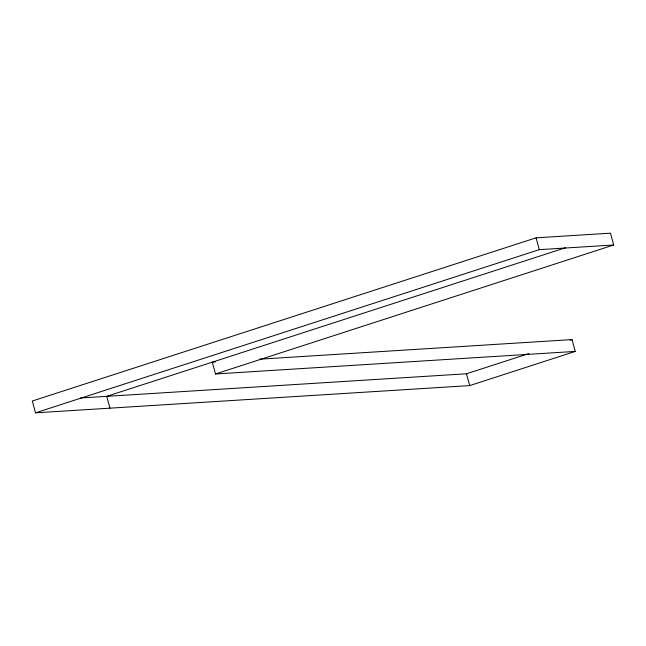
<?xml version="1.0" encoding="UTF-8"?>
<svg xmlns="http://www.w3.org/2000/svg" width="646" height="646" viewBox="0 0 646 646"><rect width="100%" height="100%" fill="white"/><g stroke="black" fill="none" stroke-linecap="round" stroke-linejoin="round"><path stroke-width="0.97" d="M215.296 361.97L212.284 362.156L215.489 373.977L613.7 244.987L610.486 233.166L536.059 237.833L32.3 401.013L35.514 412.834L469.707 385.597L575.255 351.408L572.041 339.586L259.514 359.192M35.514 412.834L539.265 249.655L613.7 244.987M565.387 247.773L106.735 396.345L109.941 408.167M80.58 397.984L466.493 373.776L528.864 353.572M570.127 340.208L572.041 339.586M215.489 373.977L575.255 351.408M536.059 237.833L539.265 249.655M466.493 373.776L469.707 385.597"/></g></svg>
